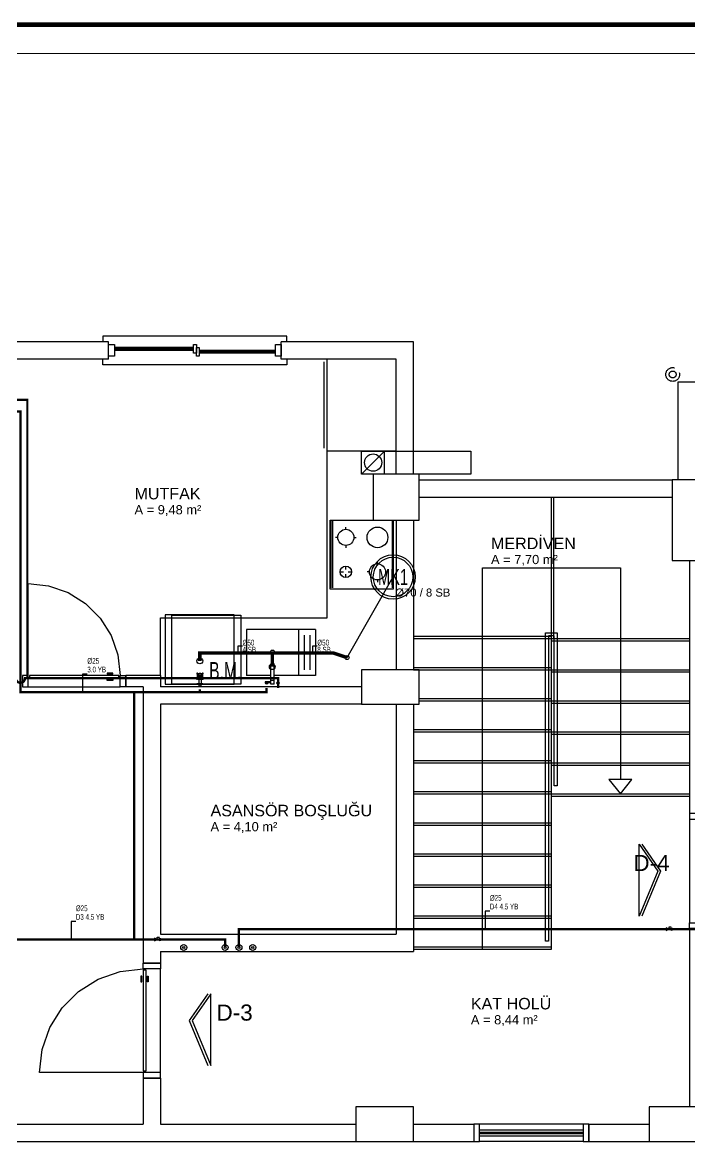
# Model space of a CAD drawing. Header units: centimetres. Extents: x -3952 to 22702, y 13298 to 16732.
# Drawn here: x 11380 to 11960, y 15588 to 16562 of the extents above; entities that cross this region are included whole.
import ezdxf
from ezdxf.enums import TextEntityAlignment as Align

# ---------------------------------------------------------------- set-up
doc = ezdxf.new("R2010")
doc.units = ezdxf.units.CM
for name, pattern in [('BASMA HATTI', [31, 25, -6]), ('DASHED', [18, 12, -6]), ('PIS', [38, 30, -8]), ('YAGMUR HATTI', [36, 30, -6])]:
    doc.linetypes.add(name, pattern=pattern)
for name, color, linetype in [('MD-YUK-BIRIMI', 7, 'Continuous'), ('MIMARI', 8, 'Continuous'), ('MIMARI-KOLON', 8, 'Continuous'), ('MIMARI-TEFRIS', 9, 'Continuous'), ('MIMARI-YAZI', 8, 'Continuous'), ('MTY-PAFTA', 7, 'Continuous'), ('MTY-PIS-SU-BORUSU', 6, 'PIS'), ('MTY-PISSU-CAP', 211, 'Continuous'), ('MTY-PISSU-KOLON', 211, 'DASHED'), ('MTY-PISSU-KOLONNO', 211, 'Continuous'), ('MTY-SICAKSU-BORU', 1, 'BASMA HATTI'), ('MTY-SOGUKSU-BORU', 5, 'Continuous'), ('MTY-TEFRIS', 15, 'Continuous'), ('MTY-TEMIZSU-CAP', 101, 'Continuous'), ('MTY-VANA', 1, 'Continuous'), ('MTY-YAGMUR-BORUSU', 3, 'YAGMUR HATTI'), ('MTY-YUK-BIRIMI', 7, 'Continuous')]:
    doc.layers.add(name, color=color, linetype=linetype)
doc.layers.add('ROTAS-PAFTA-SINIRI', color=8, linetype='Continuous', plot=False)
doc.styles.add('ANOTATIVO', font='arial.ttf')
doc.styles.add('MTY_CAP', font='wturkce.SHX', dxfattribs={"width": 0.65, "height": 20})
doc.styles.add('MTYCAPLT', font='arial.ttf', dxfattribs={"width": 0.65, "height": 1})
doc.styles.add('ROTAS', font='arial.ttf')

# ---------------------------------------------------------------- blocks, each defined once
blk = doc.blocks.new('ROTAS_PAFTA')
blk.add_lwpolyline([(0, 0), (1, 0), (1, 1), (0, 1)], close=True)
blk = doc.blocks.new('EVIYE1')
at = {"layer": 'MTY-TEFRIS', "color": 6}
blk.add_circle((0, 15), 2.5, dxfattribs=at)
at = {"layer": 'MTY-TEFRIS', "color": 3, "ltscale": 10}
blk.add_circle((-5, 1), 1, dxfattribs=at)
at = {"layer": 'MTY-TEFRIS', "color": 1, "ltscale": 10}
blk.add_circle((5, 1), 1, dxfattribs=at)
at = {"layer": 'MD-YUK-BIRIMI', "color": 6, "style": 'MTYCAPLT', "width": 0.65}
for tag, p in [('PSCP_001', (-1.25, 17)), ('PS_001', (-0.62, 14.5))]:
    blk.add_attdef(tag, p, '', height=1, dxfattribs=at)
at = {"layer": 'MD-YUK-BIRIMI', "color": 3, "style": 'MTYCAPLT', "width": 0.65}
for tag, p in [('SOCP_001', (-6.29, -0.5)), ('SO_001', (-5.66, 0.5))]:
    blk.add_attdef(tag, p, '', height=1, dxfattribs=at)
at = {"layer": 'MD-YUK-BIRIMI', "color": 1, "style": 'MTYCAPLT', "width": 0.65}
for tag, p in [('SCCP_001', (3.74, -0.5)), ('SC_001', (4.37, 0.5))]:
    blk.add_attdef(tag, p, '', height=1, dxfattribs=at)
blk = doc.blocks.new('BULASIK MAKINASI1')
at = {"layer": 'MTY-TEFRIS'}
for p, q in [((-0.95, 0), (-0.95, -1.53)), ((-0.95, -1.53), (1.15, -1.53)), ((1.15, -1.53), (1.15, 0))]:
    blk.add_line(p, q, dxfattribs=at)
at = {"layer": 'MTY-TEFRIS', "color": 15}
blk.add_lwpolyline([(-30, 0), (30, 0), (30, 60), (-30, 60)], close=True, dxfattribs=at)
at = {"layer": 'MTY-TEFRIS'}
for points in [[(-1.85, 8.16, 0.414214), (-1.41, 8.16), (-1.35, 8.23, 0.414214), (-1.35, 8.67), (-2.08, 9.4, 0.414214), (-2.52, 9.4), (-2.58, 9.34, 0.414214), (-2.58, 8.9)], [(-1.85, 5.29, -0.414214), (-1.41, 5.29), (-1.35, 5.22, -0.414214), (-1.35, 4.78), (-2.08, 4.05, -0.414214), (-2.52, 4.05), (-2.58, 4.11, -0.414214), (-2.58, 4.55)], [(1.53, 8.67, 0.414214), (1.53, 8.23), (1.59, 8.16, 0.414214), (2.03, 8.16), (2.77, 8.9, 0.414214), (2.77, 9.34), (2.7, 9.4, 0.414214), (2.26, 9.4)], [(1.53, 4.78, -0.414214), (1.53, 5.22), (1.59, 5.29, -0.414214), (2.03, 5.29), (2.77, 4.55, -0.414214), (2.77, 4.11), (2.7, 4.05, -0.414214), (2.26, 4.05)]]:
    blk.add_lwpolyline(points, format="xyb", close=True, dxfattribs=at)
blk.add_lwpolyline([(2.47, 0.42), (2.47, 0), (-2.47, 0), (-2.47, 0.42)], close=True, dxfattribs=at)
for points in [[(-1.45, 8.12), (-1.07, 7.74)], [(-1.45, 5.33), (-1.07, 5.71)], [(-1.3, 8.27), (-0.92, 7.89)], [(-1.3, 5.18), (-0.92, 5.56)], [(-0.91, 4.42), (-0.91, 0.42)], [(1.09, 4.42), (1.09, 0.42)], [(1.49, 8.27), (1.1, 7.89)], [(1.49, 5.18), (1.1, 5.56)], [(1.64, 8.12), (1.25, 7.74)], [(1.64, 5.33), (1.25, 5.71)]]:
    blk.add_lwpolyline(points, dxfattribs=at)
at = {"layer": 'MTY-TEFRIS', "color": 6}
blk.add_circle((0, 20), 2.5, dxfattribs=at)
at = {"layer": 'MTY-TEFRIS'}
for radius in [1.54, 0.581]:
    blk.add_circle((0.09, 6.72), radius, dxfattribs=at)
for start, end in [(143.13402, 216.86567), (53.13416, 126.86603), (233.13424, 306.86588), (323.13387, 36.86588)]:
    blk.add_arc((0.09, 6.72), 2.51, start, end, dxfattribs=at)
at = {"layer": 'MD-YUK-BIRIMI', "color": 6, "style": 'MTYCAPLT', "width": 0.65}
for tag, p in [('PSCP', (0, 22.5)), ('PS', (0, 20))]:
    blk.add_attdef(tag, text='', height=1, dxfattribs=at).set_placement(p, align=Align.MIDDLE_CENTER)
at = {"layer": 'MD-YUK-BIRIMI', "color": 3, "style": 'MTYCAPLT', "width": 0.65}
for tag, p in [('SO', (0, 0)), ('SOCP', (0.1, -1.53))]:
    blk.add_attdef(tag, text='', height=1, dxfattribs=at).set_placement(p, align=Align.MIDDLE_CENTER)
at = {"layer": 'MTY-TEFRIS', "color": 15, "style": 'MTYCAPLT', "width": 0.65}
blk.add_text('B.M.', height=15, dxfattribs=at).set_placement((8.09, 11.62), align=Align.MIDDLE_LEFT)
blk = doc.blocks.new('MTY-PIS SU CAP SB')
at = {"layer": 'MTY-PISSU-CAP'}
for p, q in [((0.83, 1.17), (0, 1.17)), ((0, 1.17), (0, 0))]:
    blk.add_line(p, q, dxfattribs=at)
at = {"layer": 'MTY-PISSU-CAP', "style": 'MTY_CAP', "width": 0.65}
blk.add_attdef('PSCP_001', (0.83, 1.29), '', height=1, dxfattribs=at)
at = {"layer": 'MTY-YUK-BIRIMI', "color": 211, "style": 'MTY_CAP', "width": 0.65}
blk.add_attdef('PS_001', (0.83, 0.07), '', height=1, dxfattribs=at)
blk = doc.blocks.new('MTY-PIS SU KOLON')
at = {"layer": 'MTY-PISSU-KOLON', "linetype": 'Continuous', "lineweight": -3}
blk.add_hatch(color=256, dxfattribs=at).paths.add_polyline_path([(-2.7, -0.1, 0.848135), (0, -0.1, -0.848135), (2.7, -0.1, 0.414214), (0, 2.6, 0.414214)])
blk.add_circle((0, 0), 3.5, dxfattribs=at)
blk = doc.blocks.new('MTY-KOLON NO PIS SU')
at = {"color": 6, "linetype": 'Continuous', "ltscale": 100}
blk.add_circle((0, 0), 27.5, dxfattribs=at)
at = {"color": 7, "linetype": 'Continuous', "ltscale": 100}
blk.add_circle((0, 0), 24.5, dxfattribs=at)
at = {"style": 'ANOTATIVO', "width": 0.65}
blk.add_attdef('K', text='', height=20, dxfattribs=at).set_placement((0, 0), align=Align.MIDDLE_CENTER)
blk = doc.blocks.new('MTY-KURESEL VANA')
at = {"layer": 'MTY-VANA'}
for p, q in [((0, 0), (0, 8)), ((0, 8), (8, 8))]:
    blk.add_line(p, q, dxfattribs=at)
blk.add_lwpolyline([(-10, 5), (-10, -5), (10, 5), (10, -5), (-10, 5)], dxfattribs=at)
at = {"layer": 'MTY-VANA', "style": 'MTYCAPLT', "width": 0.65}
blk.add_attdef('CAP', text='', height=10, dxfattribs=at).set_placement((-1.1, 0), align=Align.CENTER)
blk = doc.blocks.new('MTY-TEMIZ SU CAP MB')
at = {"layer": 'MTY-TEMIZSU-CAP'}
for p, q in [((0.83, 3.1), (0, 3.1)), ((0, 3.1), (0, 0))]:
    blk.add_line(p, q, dxfattribs=at)
at = {"layer": 'MTY-TEMIZSU-CAP', "style": 'MTY_CAP', "width": 0.65}
for tag, p in [('SOCP_001', (0.83, 4.92)), ('SCCP_001', (0.83, 1.92))]:
    blk.add_attdef(tag, p, '', height=1, dxfattribs=at)
at = {"layer": 'MTY-YUK-BIRIMI', "color": 101, "style": 'MTY_CAP', "width": 0.65}
for tag, p in [('SO_001', (0.83, 3.42)), ('SC_001', (0.83, 0.42))]:
    blk.add_attdef(tag, p, '', height=1, dxfattribs=at)

msp = doc.modelspace()

# ---------------------------------------------------------------- linework, layer by layer
at = {"layer": 'MIMARI'}
for p, q in [((11454.71, 16284.44), (11339.71, 16284.44)), ((11454.71, 16269.44), (11454.71, 16284.44)), ((11528.46, 16279.44), (11459.71, 16279.44)), ((11528.46, 16278.44), (11459.71, 16278.44)), ((11719.71, 16284.44), (11604.71, 16284.44)), ((11604.71, 16269.44), (11604.71, 16284.44)), ((11719.71, 16169.44), (11719.71, 16284.44)), ((11454.71, 16269.44), (11354.71, 16269.44)), ((11528.46, 16277.94), (11459.71, 16277.94)), ((11528.46, 16276.94), (11459.71, 16276.94)), ((11599.71, 16276.94), (11533.46, 16276.94)), ((11599.71, 16275.94), (11533.46, 16275.94)), ((11599.71, 16275.44), (11533.46, 16275.44)), ((11599.71, 16274.44), (11533.46, 16274.44)), ((11704.71, 16269.44), (11604.71, 16269.44)), ((11704.71, 16169.44), (11704.71, 16269.44)), ((12024.71, 16249.44), (11949.71, 16249.44)), ((11949.71, 16249.44), (11949.71, 16164.44)), ((11674.71, 16169.44), (11694.71, 16189.44)), ((11694.71, 16169.44), (11694.71, 16189.44)), ((11724.71, 16164.44), (11944.71, 16164.44)), ((11724.71, 16149.44), (11944.71, 16149.44)), ((11839.71, 16026.44), (11839.71, 16149.44)), ((11841.71, 16026.44), (11841.71, 16149.44)), ((11704.71, 16129.44), (11704.71, 15999.44)), ((11719.71, 16129.44), (11719.71, 15999.44)), ((11959.71, 16094.44), (11959.71, 15874.44)), ((11384.71, 15994.44), (11384.71, 16074.44)), ((11719.71, 16028.44), (11839.71, 16028.44)), ((11719.71, 16026.44), (11839.71, 16026.44)), ((11839.71, 15756.44), (11839.71, 16026.44)), ((11839.71, 16026.44), (11959.71, 16026.44)), ((11839.71, 16024.44), (11959.71, 16024.44)), ((11719.71, 16001.44), (11839.71, 16001.44)), ((11719.71, 15999.44), (11839.71, 15999.44)), ((11839.71, 15999.44), (11959.71, 15999.44)), ((11839.71, 15997.44), (11959.71, 15997.44)), ((11499.71, 15994.44), (11469.71, 15994.44)), ((11469.71, 15984.44), (11469.71, 15994.44)), ((11499.71, 15994.44), (11499.71, 15984.44)), ((11384.71, 15984.44), (11464.71, 15984.44)), ((11484.71, 15984.44), (11469.71, 15984.44)), ((11484.71, 15984.44), (11484.71, 15744.44)), ((11674.71, 15984.44), (11499.71, 15984.44)), ((11674.71, 15969.44), (11499.71, 15969.44)), ((11499.71, 15969.44), (11499.71, 15769.44)), ((11704.71, 15969.44), (11704.71, 15769.44)), ((11719.71, 15969.44), (11719.71, 15754.44)), ((11724.71, 15974.44), (11839.71, 15974.44)), ((11724.71, 15972.44), (11839.71, 15972.44)), ((11839.71, 15972.44), (11959.71, 15972.44)), ((11839.71, 15970.44), (11959.71, 15970.44)), ((11719.71, 15947.44), (11839.71, 15947.44)), ((11719.71, 15945.44), (11839.71, 15945.44)), ((11839.71, 15945.44), (11959.71, 15945.44)), ((11839.71, 15943.44), (11959.71, 15943.44)), ((11719.71, 15920.44), (11839.71, 15920.44)), ((11719.71, 15918.44), (11839.71, 15918.44)), ((11839.71, 15918.44), (11959.71, 15918.44)), ((11839.71, 15916.44), (11959.71, 15916.44)), ((11719.71, 15893.44), (11839.71, 15893.44)), ((11719.71, 15891.44), (11839.71, 15891.44)), ((11839.71, 15891.44), (11959.71, 15891.44)), ((11839.71, 15889.44), (11959.71, 15889.44)), ((11974.71, 15874.44), (11959.71, 15874.44)), ((11959.71, 15869.44), (11959.71, 15779.44)), ((11719.71, 15866.44), (11839.71, 15866.44)), ((11719.71, 15864.44), (11839.71, 15864.44)), ((11719.71, 15839.44), (11839.71, 15839.44)), ((11719.71, 15837.44), (11839.71, 15837.44)), ((11719.71, 15812.44), (11839.71, 15812.44)), ((11719.71, 15810.44), (11839.71, 15810.44)), ((11719.71, 15785.44), (11839.71, 15785.44)), ((11719.71, 15783.44), (11839.71, 15783.44)), ((11959.71, 15774.44), (11959.71, 15619.44)), ((11974.71, 15774.44), (11959.71, 15774.44)), ((11499.71, 15769.44), (11704.71, 15769.44)), ((11499.71, 15754.44), (11719.71, 15754.44)), ((11499.71, 15754.44), (11499.71, 15744.44)), ((11719.71, 15758.44), (11839.71, 15758.44)), ((11719.71, 15756.44), (11839.71, 15756.44)), ((11499.71, 15744.44), (11484.71, 15744.44)), ((11499.71, 15649.44), (11499.71, 15739.44)), ((11484.71, 15649.44), (11394.71, 15649.44)), ((11484.71, 15644.44), (11484.71, 15604.44)), ((11499.71, 15644.44), (11484.71, 15644.44)), ((11499.71, 15644.44), (11499.71, 15604.44)), ((11374.71, 15604.44), (11484.71, 15604.44)), ((11499.71, 15604.44), (11669.71, 15604.44)), ((11719.71, 15604.44), (11772.21, 15604.44)), ((11772.21, 15604.44), (11772.21, 15589.44)), ((11867.21, 15604.44), (11777.21, 15604.44)), ((11777.21, 15599.44), (11867.21, 15599.44)), ((11777.21, 15597.44), (11867.21, 15597.44)), ((11872.21, 15604.44), (11924.71, 15604.44)), ((11872.21, 15604.44), (11872.21, 15589.44)), ((11374.71, 15589.44), (11669.71, 15589.44)), ((11719.71, 15589.44), (11772.21, 15589.44)), ((11777.21, 15596.44), (11867.21, 15596.44)), ((11777.21, 15594.44), (11867.21, 15594.44)), ((11867.21, 15589.44), (11777.21, 15589.44)), ((11872.21, 15589.44), (11924.71, 15589.44))]:
    msp.add_line(p, q, dxfattribs=at)
for points in [[(11609.71, 16284.44), (11609.71, 16289.44), (11449.71, 16289.44), (11449.71, 16284.44)], [(11459.71, 16281.94), (11459.71, 16271.94), (11454.71, 16271.94), (11454.71, 16281.94), (11459.71, 16281.94)], [(11530.96, 16281.94), (11530.96, 16274.44), (11528.46, 16274.44), (11528.46, 16281.94), (11530.96, 16281.94)], [(11533.46, 16279.44), (11533.46, 16271.94), (11530.96, 16271.94), (11530.96, 16279.44), (11533.46, 16279.44)], [(11604.71, 16281.94), (11604.71, 16271.94), (11599.71, 16271.94), (11599.71, 16281.94), (11604.71, 16281.94)], [(11609.71, 16269.44), (11609.71, 16264.44), (11449.71, 16264.44), (11449.71, 16269.44)], [(11769.71, 16169.44), (11674.71, 16169.44), (11674.71, 16189.44), (11769.71, 16189.44), (11769.71, 16169.44)], [(11779.71, 15756.44), (11779.71, 16087.94), (11899.71, 16087.94), (11899.71, 15903.94)], [(11384.71, 16074.44), (11402.51, 16072.43), (11419.42, 16066.51), (11434.59, 16056.98), (11447.26, 16044.31), (11456.79, 16029.15), (11462.7, 16012.24), (11464.71, 15994.44)], [(11837.21, 15763.44), (11834.71, 15763.44), (11834.71, 16031.44), (11844.71, 16031.44), (11844.71, 15898.44), (11842.21, 15898.44), (11842.21, 16028.94), (11837.21, 16028.94), (11837.21, 15763.44)], [(11453.46, 15996.44), (11453.46, 15995.44), (11458.46, 15995.44), (11458.46, 15996.44), (11453.46, 15996.44)], [(11379.71, 15994.44), (11379.71, 15984.44), (11384.71, 15984.44), (11384.71, 15994.44), (11379.71, 15994.44)], [(11385.96, 15991.94), (11463.46, 15991.94), (11463.46, 15994.44), (11385.96, 15994.44), (11385.96, 15991.94)], [(11453.46, 15989.94), (11453.46, 15990.94), (11458.46, 15990.94), (11458.46, 15989.94), (11453.46, 15989.94)], [(11469.71, 15994.44), (11469.71, 15984.44), (11464.71, 15984.44), (11464.71, 15994.44), (11469.71, 15994.44)], [(11889.71, 15903.94), (11899.71, 15891.44), (11909.71, 15903.94), (11889.71, 15903.94)], [(11974.71, 15874.44), (11959.71, 15874.44), (11959.71, 15869.44), (11974.71, 15869.44), (11974.71, 15874.44)], [(11974.71, 15774.44), (11959.71, 15774.44), (11959.71, 15779.44), (11974.71, 15779.44), (11974.71, 15774.44)], [(11484.71, 15744.44), (11499.71, 15744.44), (11499.71, 15739.44), (11484.71, 15739.44), (11484.71, 15744.44)], [(11394.71, 15649.44), (11396.97, 15669.46), (11403.62, 15688.48), (11414.34, 15705.55), (11428.6, 15719.8), (11445.66, 15730.52), (11464.68, 15737.18), (11484.71, 15739.44)], [(11482.71, 15728.19), (11483.71, 15728.19), (11483.71, 15733.19), (11482.71, 15733.19), (11482.71, 15728.19)], [(11487.21, 15650.69), (11487.21, 15738.19), (11484.71, 15738.19), (11484.71, 15650.69), (11487.21, 15650.69)], [(11489.21, 15728.19), (11488.21, 15728.19), (11488.21, 15733.19), (11489.21, 15733.19), (11489.21, 15728.19)], [(11484.71, 15644.44), (11499.71, 15644.44), (11499.71, 15649.44), (11484.71, 15649.44), (11484.71, 15644.44)], [(11772.21, 15604.44), (11772.21, 15589.44), (11777.21, 15589.44), (11777.21, 15604.44), (11772.21, 15604.44)], [(11867.21, 15604.44), (11867.21, 15589.44), (11872.21, 15589.44), (11872.21, 15604.44), (11867.21, 15604.44)]]:
    msp.add_lwpolyline(points, dxfattribs=at)
msp.add_circle((11684.71, 16179.44), 7.5, dxfattribs=at)
at = {"layer": 'MIMARI-KOLON'}
for points in [[(11684.71, 16169.44), (11684.71, 16129.44), (11724.71, 16129.44), (11724.71, 16169.44), (11684.71, 16169.44)], [(11944.71, 16164.44), (11944.71, 16094.44), (11974.71, 16094.44), (11974.71, 16164.44), (11944.71, 16164.44)], [(11674.71, 15999.44), (11674.71, 15969.44), (11724.71, 15969.44), (11724.71, 15999.44), (11674.71, 15999.44)], [(11669.71, 15619.44), (11669.71, 15589.44), (11719.71, 15589.44), (11719.71, 15619.44), (11669.71, 15619.44)], [(11924.71, 15619.44), (11924.71, 15589.44), (11974.71, 15589.44), (11974.71, 15619.44), (11924.71, 15619.44)]]:
    msp.add_lwpolyline(points, dxfattribs=at)
at = {"layer": 'MIMARI-TEFRIS'}
for p, q in [((11642.21, 16191.94), (11642.21, 16266.94)), ((11704.71, 16189.44), (11644.71, 16189.44)), ((11660.96, 16121.44), (11660.96, 16123.44)), ((11653.96, 16114.44), (11651.96, 16114.44)), ((11667.96, 16114.44), (11669.96, 16114.44)), ((11660.96, 16107.44), (11660.96, 16105.44)), ((11688.46, 16091.44), (11688.46, 16093.44)), ((11655.96, 16084.44), (11658.96, 16084.44)), ((11660.96, 16086.44), (11660.96, 16089.44)), ((11662.96, 16084.44), (11665.96, 16084.44)), ((11681.46, 16084.44), (11679.46, 16084.44)), ((11695.46, 16084.44), (11697.46, 16084.44)), ((11660.96, 16079.44), (11660.96, 16082.44)), ((11688.46, 16077.44), (11688.46, 16075.44)), ((11574.71, 16034.44), (11574.71, 15994.44)), ((11634.71, 16034.44), (11574.71, 16034.44)), ((11619.71, 16034.44), (11619.71, 15994.44)), ((11624.71, 16029.44), (11624.71, 15999.44)), ((11629.71, 16029.44), (11629.71, 15999.44)), ((11634.71, 16034.44), (11634.71, 15994.44)), ((11595.71, 15986.94), (11595.71, 16004.44)), ((11598.71, 16004.44), (11595.71, 16004.44)), ((11598.71, 15986.94), (11598.71, 16004.44)), ((11595.71, 15994.44), (11574.71, 15994.44)), ((11595.71, 15988.94), (11590.71, 15988.94)), ((11590.71, 15988.94), (11590.71, 15987.94)), ((11595.71, 15987.94), (11590.71, 15987.94)), ((11598.71, 15989.94), (11595.71, 15989.94)), ((11598.71, 15986.94), (11595.71, 15986.94)), ((11634.71, 15994.44), (11598.71, 15994.44))]:
    msp.add_line(p, q, dxfattribs=at)
for points in [[(11499.71, 15994.44), (11499.71, 16044.44), (11644.71, 16044.44), (11644.71, 16269.44)], [(11702.21, 16129.44), (11702.21, 16069.44), (11647.21, 16069.44), (11647.21, 16129.44), (11702.21, 16129.44)], [(11648.21, 16070.44), (11648.21, 16128.44)], [(11649.71, 16070.44), (11649.71, 16128.44)], [(11701.21, 16128.44), (11701.21, 16070.44)], [(11569.71, 16046.94), (11569.71, 15986.94), (11509.71, 15986.94), (11509.71, 16046.94), (11569.71, 16046.94)], [(11915.96, 15785.37), (11915.96, 15847.87), (11932.21, 15824.44), (11915.96, 15785.37)], [(11918.46, 15847.87), (11934.71, 15824.44), (11918.46, 15785.37)], [(11540.96, 15717.87), (11524.71, 15694.44), (11540.96, 15655.37)], [(11543.46, 15655.37), (11543.46, 15717.87), (11527.21, 15694.44), (11543.46, 15655.37)]]:
    msp.add_lwpolyline(points, dxfattribs=at)
for centre, radius in [((11688.46, 16114.44), 9), ((11660.96, 16114.44), 7), ((11660.96, 16084.44), 5), ((11688.46, 16084.44), 7), ((11597.21, 16014.44), 2)]:
    msp.add_circle(centre, radius, dxfattribs=at)
at = {"layer": 'MTY-PAFTA'}
for points, const_width in [([(10200, 15030), (13600, 15030), (13600, 16560), (10200, 16560)], 4), ([(10225, 15055), (13575, 15055), (13575, 16535), (10225, 16535)], 1)]:
    msp.add_lwpolyline(points, close=True, dxfattribs=dict(at, const_width=const_width))
at = {"layer": 'MTY-PIS-SU-BORUSU', "const_width": 3}
for points in [[(11534, 16007), (11534, 16014), (11650, 16014), (11662, 16010)], [(11597, 16002), (11597, 16014)]]:
    msp.add_lwpolyline(points, dxfattribs=at)
at = {"layer": 'MTY-PISSU-KOLONNO'}
msp.add_line((11662, 16010), (11702, 16080), dxfattribs=at)
at = {"layer": 'MTY-SICAKSU-BORU', "const_width": 2}
for points in [[(11343.52, 16233.89), (11384, 16233.89), (11384, 15992), (11602, 15992), (11602, 15983.48)], [(11384, 15992), (11382, 15992), (11381.86, 15990.96), (11381.46, 15990), (11380.83, 15989.17), (11380, 15988.54), (11379.04, 15988.14), (11378, 15988), (11376.96, 15988.14), (11376, 15988.54), (11375.17, 15989.17), (11374.54, 15990), (11374.14, 15990.96), (11374, 15992), (11368, 15992), (11368, 15809), (11355.52, 15809)]]:
    msp.add_lwpolyline(points, dxfattribs=at)
at = {"layer": 'MTY-SOGUKSU-BORU', "const_width": 2}
for points in [[(11477, 15980), (11378, 15980), (11378, 16223.89), (11343.52, 16223.89)], [(11477, 15765), (11477, 15980), (11592, 15980), (11592, 15983.48)], [(11534, 15980), (11534, 15982.48)], [(11568, 15758), (11568, 15774), (11982, 15774)], [(11556, 15758), (11556, 15765), (11482, 15765), (11358, 15765)]]:
    msp.add_lwpolyline(points, dxfattribs=at)
at = {"layer": 'MTY-SOGUKSU-BORU'}
for centre, radius in [((11520, 15758), 2.6), ((11520, 15758), 0.91), ((11556, 15758), 2.6), ((11556, 15758), 0.91), ((11568, 15758), 2.6), ((11568, 15758), 0.91), ((11580, 15758), 2.6), ((11580, 15758), 0.91)]:
    msp.add_circle(centre, radius, dxfattribs=at)
at = {"layer": 'MTY-YAGMUR-BORUSU'}
for radius in [6, 3]:
    msp.add_circle((11945.18, 16256.03), radius, dxfattribs=at)

# ---------------------------------------------------------------- block references
at = {"layer": 'MTY-PISSU-KOLONNO'}
ref = msp.add_blockref('MTY-KOLON NO PIS SU', (11702, 16080), dxfattribs=dict(at, xscale=0.7, yscale=0.7))
ref.add_attrib('K', 'MK1', dxfattribs={"height": 14, "style": 'ANOTATIVO', "width": 0.65}).set_placement((11702, 16080), align=Align.MIDDLE_CENTER)
at = {"layer": 'MTY-TEFRIS'}
for name, p in [('BULASIK MAKINASI1', (11534, 15987)), ('EVIYE1', (11597, 15987))]:
    msp.add_blockref(name, p, dxfattribs=at)
at = {"layer": 'MTY-TEFRIS', "xscale": 5, "yscale": 5}
for p, values in [((11567, 16014), {'PSCP_001': 'Ø50', 'PS_001': '4 SB'}), ((11632, 16014), {'PSCP_001': 'Ø50', 'PS_001': '8 SB'})]:
    msp.add_blockref('MTY-PIS SU CAP SB', p, dxfattribs=at).add_auto_attribs(values)
at = {"layer": 'MTY-TEFRIS'}
ref = msp.add_blockref('MTY-TEMIZ SU CAP MB', (11432, 15980), dxfattribs=dict(at, xscale=5, yscale=5))
ref.add_attrib('SO_001', '3.0 YB', (11436.17, 15997.08), dxfattribs={"layer": 'MTY-YUK-BIRIMI', "color": 101, "height": 5, "style": 'MTY_CAP', "width": 0.65})
ref.add_attrib('SOCP_001', 'Ø25', (11436.17, 16004.58), dxfattribs={"layer": 'MTY-TEMIZSU-CAP', "height": 5, "style": 'MTY_CAP', "width": 0.65})
at = {"layer": 'MTY-TEFRIS', "xscale": 0.5, "yscale": 0.5}
msp.add_blockref('MTY-PIS SU KOLON', (11662, 16010), dxfattribs=at)
at = {"layer": 'MTY-TEFRIS'}
ref = msp.add_blockref('MTY-TEMIZ SU CAP MB', (11782, 15774), dxfattribs=dict(at, xscale=5, yscale=5))
ref.add_attrib('SO_001', 'D4 4.5 YB', (11786.17, 15791.08), dxfattribs={"layer": 'MTY-YUK-BIRIMI', "color": 101, "height": 5, "style": 'MTY_CAP', "width": 0.65})
ref.add_attrib('SOCP_001', 'Ø25', (11786.17, 15798.58), dxfattribs={"layer": 'MTY-TEMIZSU-CAP', "height": 5, "style": 'MTY_CAP', "width": 0.65})
ref = msp.add_blockref('MTY-TEMIZ SU CAP MB', (11422, 15765), dxfattribs=dict(at, xscale=5, yscale=5))
ref.add_attrib('SO_001', 'D3 4.5 YB', (11426.17, 15782.08), dxfattribs={"layer": 'MTY-YUK-BIRIMI', "color": 101, "height": 5, "style": 'MTY_CAP', "width": 0.65})
ref.add_attrib('SOCP_001', 'Ø25', (11426.17, 15789.58), dxfattribs={"layer": 'MTY-TEMIZSU-CAP', "height": 5, "style": 'MTY_CAP', "width": 0.65})
at = {"layer": 'MTY-VANA', "xscale": 0.24, "yscale": 0.24}
for p in [(11942, 15774), (11497, 15765)]:
    msp.add_blockref('MTY-KURESEL VANA', p, dxfattribs=at)
at = {"layer": 'ROTAS-PAFTA-SINIRI', "xscale": 3400, "yscale": 1530}
msp.add_blockref('ROTAS_PAFTA', (10200, 15030), dxfattribs=at)

# ---------------------------------------------------------------- texts
at = {"layer": 'MIMARI-YAZI', "style": 'ROTAS'}
for s, height, p in [('MUTFAK', 10, (11477.21, 16147.46)), ('A = 9,48 m²', 8, (11477.21, 16134.46)), ('MERDİVEN', 10, (11787.21, 16104.2)), ('A = 7,70 m²', 8, (11787.21, 16091.2)), ('ASANSÖR BOŞLUĞU', 10, (11543.31, 15872.01)), ('A = 4,10 m²', 8, (11543.31, 15859.01)), ('D-4', 14, (11910.96, 15824.44)), ('KAT HOLÜ', 10, (11769.71, 15704.2)), ('D-3', 14, (11548.46, 15694.44)), ('A = 8,44 m²', 8, (11769.71, 15691.2))]:
    msp.add_text(s, height=height, dxfattribs=at).set_placement(p)
at = {"layer": 'MTY-PISSU-CAP', "style": 'ROTAS'}
msp.add_text('Ø70 / 8 SB', height=7, dxfattribs=at).set_placement((11704, 16063))

doc.saveas('drawing.dxf')
